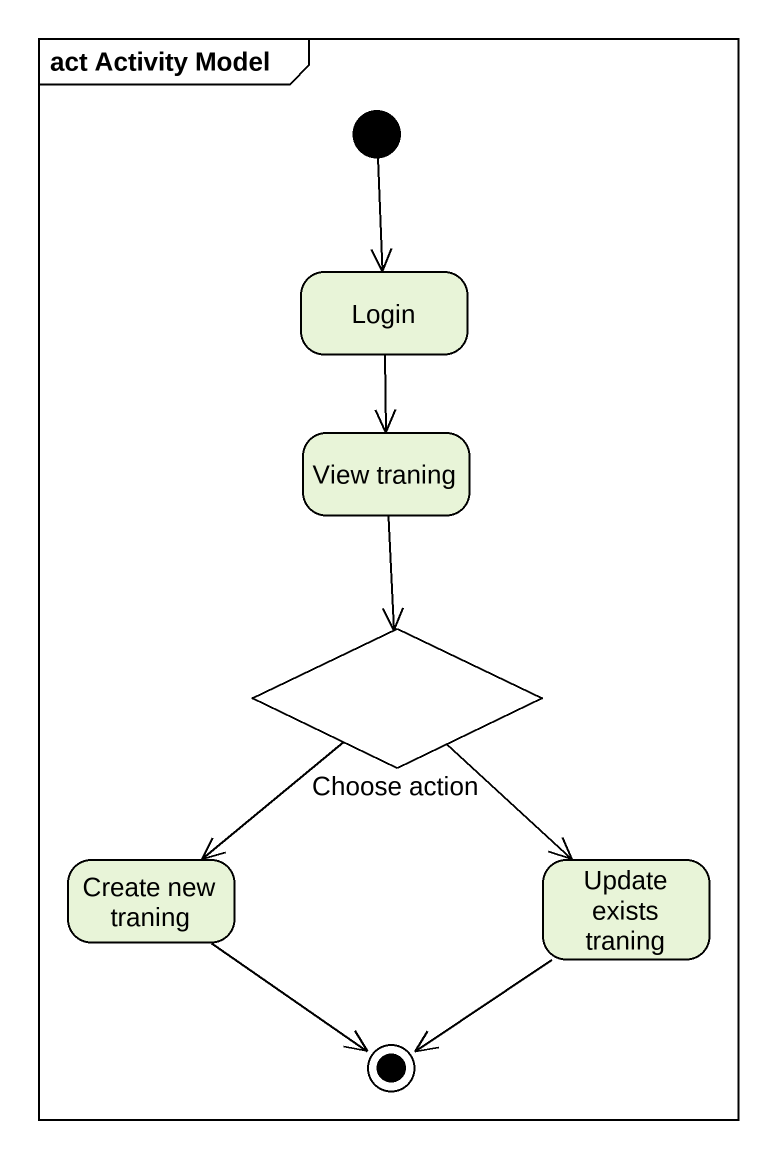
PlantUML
@startuml
mainframe act Activity Model
hide empty description
state Login
state "View traning" as View_traning
state "Choose action" as Choose_action <<choice>>
state "Create new traning" as Create_new_traning
state "Update exists traning" as Update_exists_traning
[*] --> Login
Login --> View_traning
View_traning --> Choose_action
Choose_action --> Create_new_traning
Choose_action --> Update_exists_traning
Create_new_traning --> [*]
Update_exists_traning --> [*]
@enduml
